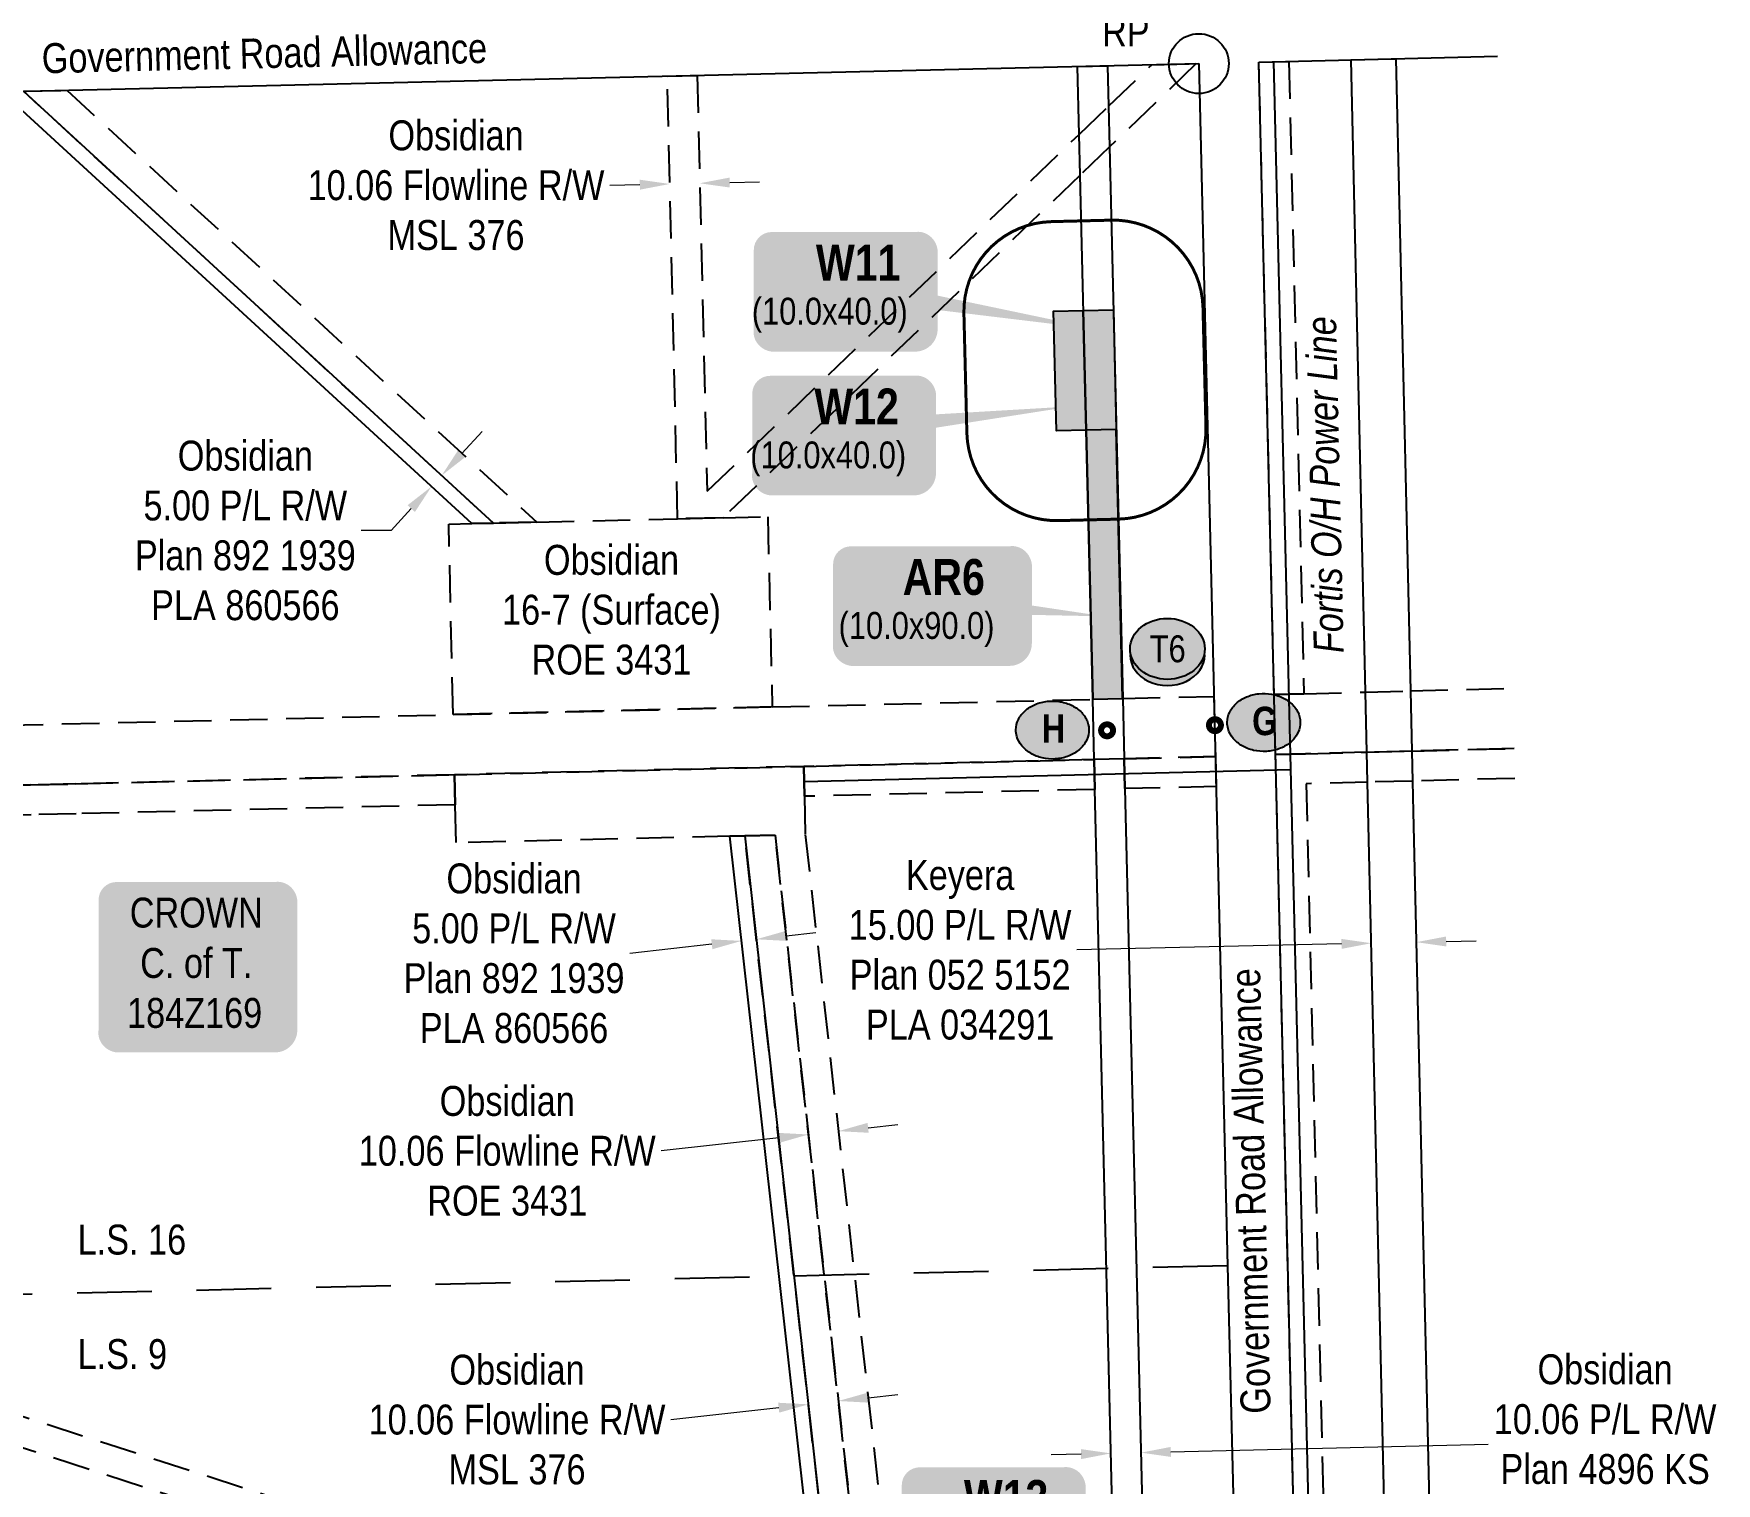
# Model space of a CAD drawing. Extents: x 612833 to 618292, y 5897289 to 5901614.
# Drawn here: x 613523 to 614085, y 5897786 to 5898271 of the extents above; entities that cross this region are included whole.
import ezdxf
from ezdxf.enums import TextEntityAlignment as Align

# ---------------------------------------------------------------- set-up
doc = ezdxf.new("R2010")
doc.units = 0
doc.header["$LTSCALE"] = 5
doc.header["$PDSIZE"] = 0.5
for name, pattern in [('foc-ACCESSROAD', [3.75, 2.5, -1.25]), ('foc-EZE', [3.75, 2.5, -1.25]), ('foc-FLOWLINE', [3.75, 2.5, -1.25]), ('foc-LSD', [8, 5, -3])]:
    doc.linetypes.add(name, pattern=pattern)
doc.layers.get('Defpoints').update_dxf_attribs({"color": 9})
for name, color, linetype in [('35', 37, 'Continuous'), ('AS-OWNER', 7, 'Continuous'), ('AS-POWER', 104, 'foc-POWER'), ('C-AR', 13, 'foc-ACCESSROAD'), ('C-EZE', 13, 'foc-FLOWLINE'), ('C-RW', 13, 'Continuous'), ('C-WS', 13, 'foc-ACCESSROAD'), ('CG-NOTES', 7, 'Continuous'), ('F-EZE', 190, 'foc-FLOWLINE'), ('F-RW', 190, 'Continuous'), ('L-ROAD-T', 7, 'Continuous'), ('L-SEC', 7, 'Continuous'), ('L-SECTION-LSD', 7, 'foc-LSD'), ('P-BUFFER OUTLINE 30m', 40, 'foc-EZE'), ('P-CROSSINGS', 250, 'Continuous'), ('P-TEMP-BLOCKS', 250, 'Continuous'), ('P-TEMP-H', 41, 'Continuous'), ('P-TEMP_WORKSPACE', 46, 'Continuous'), ('P-WORKAREA', 113, 'Continuous'), ('P-WORKAREA-H', 111, 'Continuous')]:
    doc.layers.add(name, color=color, linetype=linetype)
for name, color, linetype, lineweight in [('C-RW-T', 13, 'Continuous', 9), ('C-WS-T', 13, 'Continuous', 9), ('F-RW-T', 190, 'Continuous', 9)]:
    doc.layers.add(name, color=color, linetype=linetype, lineweight=lineweight)
doc.styles.add('100L', font='ARIALN.TTF', dxfattribs={"height": 11})
doc.styles.add('80', font='ARIALN.TTF', dxfattribs={"height": 10})
doc.styles.add('80CG', font='ARIALN.TTF', dxfattribs={"height": 10})
doc.styles.add('80L', font='ARIALN.TTF', dxfattribs={"height": 10})
doc.styles.add('BOLD', font='ARIALNB.TTF')
doc.styles.add('foc-LtypeFont', font='ARIALN.TTF', dxfattribs={"height": 7.35})
doc.linetypes.add('foc-POWER', pattern='A,6,-1,["P",foc-LtypeFont,S=0.2,R=0,X=-0.625,Y=-0.75],-1.24,4', length=12.24)
doc.dimstyles.new('Compass 5 000', dxfattribs={"dimscale": 5, "dimtxt": 9, "dimasz": 2, "dimexe": 0.2, "dimexo": 0.0625, "dimgap": 0.5, "dimtad": 0, "dimtih": 1, "dimtoh": 1, "dimzin": 0, "dimdsep": 46, "dimtxsty": '80CG', "dimcen": 0.1, "dimse1": 1, "dimse2": 1, "dimclrd": 256, "dimclrt": 256, "dimaunit": 1, "dimadec": 4, "dimazin": 0, "dimtfac": 0.06, "dimtofl": 0, "dimtmove": 0, "dimatfit": 1, "dimfxl": 0.2, "dimtolj": 1, "dimtzin": 0, "dimlwd": -1, "dimarcsym": 0})

# ---------------------------------------------------------------- blocks, each defined once
blk = doc.blocks.new('*D433')
at = {"layer": 'Defpoints', "color": 0, "transparency": 16777216}
for p in [(613969.97, 5897966.67), (613971.61, 5897895.44), (613986.65, 5897895.79)]:
    blk.add_point(p, dxfattribs=at)
at = {"layer": 'F-RW-T', "transparency": 16777216}
for p, q in [((613959.97, 5897966.44), (613871.5, 5897964.4)), ((613995, 5897967.24), (614005, 5897967.47))]:
    blk.add_line(p, q, dxfattribs=at)
for points in [[(613959.93, 5897968.1), (613960.01, 5897964.77), (613969.97, 5897966.67)], [(613994.97, 5897968.91), (613995.04, 5897965.58), (613985.01, 5897967.01)]]:
    blk.add_solid(points, dxfattribs=at)
at = {"layer": 'F-RW-T', "transparency": 16777216, "insert": (613832.41, 5897964.4), "char_height": 10, "attachment_point": 5, "style": '80CG'}
blk.add_mtext('\\A1;Keyera\\P15.00 P/L R/W\\PPlan 052 5152\\PPLA 034291', dxfattribs=at)
blk = doc.blocks.new('*D438')
at = {"layer": 'C-RW-T', "transparency": 16777216}
for p, q in [((613665.73, 5898130.41), (613672.5, 5898137.77)), ((613648.82, 5898112), (613642.06, 5898104.63)), ((613642.06, 5898104.63), (613632.06, 5898104.63))]:
    blk.add_line(p, q, dxfattribs=at)
for points in [[(613664.5, 5898131.53), (613666.96, 5898129.28), (613658.97, 5898123.04)], [(613647.59, 5898113.12), (613650.05, 5898110.87), (613655.59, 5898119.36)]]:
    blk.add_solid(points, dxfattribs=at)
at = {"layer": 'Defpoints', "color": 0, "transparency": 16777216}
for p in [(613540.83, 5898231.57), (613537.44, 5898227.88), (613655.59, 5898119.36)]:
    blk.add_point(p, dxfattribs=at)
at = {"layer": 'C-RW-T', "transparency": 16777216, "insert": (613593.31, 5898104.63), "char_height": 10, "attachment_point": 5, "style": '80CG'}
blk.add_mtext('\\A1;Obsidian\\P5.00 P/L R/W\\PPlan 892 1939\\PPLA 860566', dxfattribs=at)
blk = doc.blocks.new('*D449')
at = {"layer": 'C-WS-T', "transparency": 16777216}
for p, q in [((613177.9, 5897929.16), (613182.14, 5897942.28)), ((613182.14, 5897942.28), (613192.14, 5897942.28)), ((613168.65, 5897900.55), (613165.58, 5897891.04))]:
    blk.add_line(p, q, dxfattribs=at)
for points in [[(613176.31, 5897929.67), (613179.48, 5897928.65), (613174.82, 5897919.65)], [(613167.06, 5897901.07), (613170.24, 5897900.04), (613171.73, 5897910.07)]]:
    blk.add_solid(points, dxfattribs=at)
at = {"layer": 'Defpoints', "color": 0, "transparency": 16777216}
for p in [(613174.82, 5897919.65), (613556.34, 5897796.33), (613553.24, 5897786.75)]:
    blk.add_point(p, dxfattribs=at)
at = {"layer": 'C-WS-T', "transparency": 16777216, "insert": (613243.63, 5897942.28), "char_height": 10, "attachment_point": 5, "style": '80CG', "bg_fill": 3, "box_fill_scale": 1.1, "bg_fill_color": 256, "bg_fill_true_color": 13158600, "bg_fill_transparency": 0}
blk.add_mtext('\\A1;Obsidian\\P10.06 Flowline R/W\\PROE 3379', dxfattribs=at)
blk = doc.blocks.new('*D455')
at = {"layer": 'C-WS-T', "transparency": 16777216}
for p, q in [((613801.63, 5897904.93), (613811.57, 5897906.04)), ((613771.75, 5897901.59), (613732.41, 5897897.19))]:
    blk.add_line(p, q, dxfattribs=at)
for points in [[(613771.57, 5897903.25), (613771.94, 5897899.93), (613781.69, 5897902.7)], [(613801.45, 5897906.59), (613801.82, 5897903.28), (613791.69, 5897903.82)]]:
    blk.add_solid(points, dxfattribs=at)
at = {"layer": 'Defpoints', "color": 0, "transparency": 16777216}
for p in [(613781.69, 5897902.7), (613782.28, 5897897.42), (613792.28, 5897898.54)]:
    blk.add_point(p, dxfattribs=at)
at = {"layer": 'C-WS-T', "transparency": 16777216, "insert": (613680.92, 5897897.19), "char_height": 10, "attachment_point": 5, "style": '80CG'}
blk.add_mtext('\\A1;Obsidian\\P10.06 Flowline R/W\\PROE 3431', dxfattribs=at)
blk = doc.blocks.new('*D456')
at = {"layer": 'C-WS-T', "transparency": 16777216}
for p, q in [((613801.6, 5897814.7), (613811.53, 5897815.81)), ((613771.72, 5897811.36), (613735.68, 5897807.32))]:
    blk.add_line(p, q, dxfattribs=at)
for points in [[(613771.53, 5897813.01), (613771.9, 5897809.7), (613781.65, 5897812.47)], [(613801.41, 5897816.35), (613801.78, 5897813.04), (613791.66, 5897813.59)]]:
    blk.add_solid(points, dxfattribs=at)
at = {"layer": 'Defpoints', "color": 0, "transparency": 16777216}
for p in [(613776.16, 5897861.58), (613786.16, 5897862.7), (613781.65, 5897812.47)]:
    blk.add_point(p, dxfattribs=at)
at = {"layer": 'C-WS-T', "transparency": 16777216, "insert": (613684.19, 5897807.32), "char_height": 10, "attachment_point": 5, "style": '80CG'}
blk.add_mtext('\\A1;Obsidian\\P10.06 Flowline R/W\\PMSL 376', dxfattribs=at)
blk = doc.blocks.new('*D460')
at = {"layer": 'C-WS-T', "transparency": 16777216}
for p, q in [((613725.28, 5898220.3), (613715.28, 5898220.06)), ((613755.33, 5898221.01), (613765.33, 5898221.24))]:
    blk.add_line(p, q, dxfattribs=at)
for points in [[(613725.24, 5898221.96), (613725.32, 5898218.63), (613735.27, 5898220.53)], [(613755.29, 5898222.67), (613755.37, 5898219.34), (613745.34, 5898220.77)]]:
    blk.add_solid(points, dxfattribs=at)
at = {"layer": 'Defpoints', "color": 0, "transparency": 16777216}
for p in [(613735.27, 5898220.53), (613736.17, 5898182.68), (613746.23, 5898182.92)]:
    blk.add_point(p, dxfattribs=at)
at = {"layer": 'C-WS-T', "transparency": 16777216, "insert": (613663.78, 5898220.06), "char_height": 10, "attachment_point": 5, "style": '80CG'}
blk.add_mtext('\\A1;Obsidian\\P10.06 Flowline R/W\\PMSL 376', dxfattribs=at)
blk = doc.blocks.new('*D483')
at = {"layer": 'C-RW-T', "transparency": 16777216}
for p, q in [((613872.85, 5897795.84), (613862.85, 5897795.6)), ((613902.9, 5897796.56), (614009.08, 5897799.12))]:
    blk.add_line(p, q, dxfattribs=at)
for points in [[(613872.81, 5897797.5), (613872.89, 5897794.17), (613882.85, 5897796.08)], [(613902.86, 5897798.23), (613902.94, 5897794.89), (613892.9, 5897796.32)]]:
    blk.add_solid(points, dxfattribs=at)
at = {"layer": 'Defpoints', "color": 0, "transparency": 16777216}
for p in [(613874.82, 5898129.08), (613884.87, 5898129.32), (613882.85, 5897796.08)]:
    blk.add_point(p, dxfattribs=at)
at = {"layer": 'C-RW-T', "transparency": 16777216, "insert": (614048.16, 5897799.12), "char_height": 10, "attachment_point": 5, "style": '80CG'}
blk.add_mtext('\\A1;Obsidian\\P10.06 P/L R/W\\PPlan 4896 KS\\PROE 4946', dxfattribs=at)
blk = doc.blocks.new('*U496')
h = blk.add_hatch(color=111)
edge = h.paths.add_edge_path()
edge.add_line((-26.5, -20), (26.5, -20))
edge.add_arc((26.5, -14), 6, 270, 360)
edge.add_line((32.5, -14), (32.5, 12.5))
edge.add_arc((26.5, 12.5), 6, 0, 90)
edge.add_line((26.5, 18.5), (-26.5, 18.5))
edge.add_arc((-26.5, 12.5), 6, 90, 180)
edge.add_line((-32.5, 12.5), (-32.5, -14))
edge.add_arc((-26.5, -14), 6, 180, 270)
at = {"color": 250, "flags": 128}
blk.add_lwpolyline([(-26.5, -20, 3, 3, 0), (26.5, -20, 3, 3, 0.414214), (32.5, -14, 3, 3, 0), (32.5, 12.5, 3, 0, 0.414214), (26.5, 18.5, 0, 0, 0), (-26.5, 18.5, 0, 0, 0.414214), (-32.5, 12.5, 0, 0, 0), (-32.5, -14, 0, 3, 0.414214)], format="xyseb", close=True, dxfattribs=at)
at = {"flags": 128}
blk.add_lwpolyline([(58.32, -4.94, 0, 7.5, 0), (0, 0, 0, 0, 0)], format="xyseb", dxfattribs=at)
at = {"color": 250}
for tag, p, height, style in [('TEMP_AREA_W1_001', (-9.21, 2.24), 12, 'BOLD'), ('ENTER_TEXT_001', (-30.66, -12.47), 9, '80')]:
    blk.add_attdef(tag, p, '', height=height, dxfattribs=dict(at, style=style))
blk = doc.blocks.new('*U499')
h = blk.add_hatch(color=191)
edge = h.paths.add_edge_path()
edge.add_line((-24, -20), (24, -20))
edge.add_arc((24, -14), 6, 270, 360)
edge.add_line((30, -14), (30, 12.5))
edge.add_arc((24, 12.5), 6, 0, 90)
edge.add_line((24, 18.5), (-24, 18.5))
edge.add_arc((-24, 12.5), 6, 90, 180)
edge.add_line((-30, 12.5), (-30, -14))
edge.add_arc((-24, -14), 6, 180, 270)
at = {"color": 250, "flags": 128}
blk.add_lwpolyline([(-24, -20, 3, 3, 0), (24, -20, 3, 3, 0.414214), (30, -14, 3, 3, 0), (30, 12.5, 3, 0, 0.414214), (24, 18.5, 0, 0, 0), (-24, 18.5, 0, 0, 0.414214), (-30, 12.5, 0, 0, 0), (-30, -14, 0, 3, 0.414214)], format="xyseb", close=True, dxfattribs=at)
at = {"flags": 128}
blk.add_lwpolyline([(77.09, 8.29, 0, 7.5, 0), (0, 0, 0, 0, 0)], format="xyseb", dxfattribs=at)
at = {"color": 250}
for tag, p, height, style in [('TEMP_AREA_W1_001', (-9.21, 2.24), 12, 'BOLD'), ('ENTER_TEXT_001', (-30.66, -12.47), 9, '80')]:
    blk.add_attdef(tag, p, '', height=height, dxfattribs=dict(at, style=style))
blk = doc.blocks.new('*U498')
h = blk.add_hatch(color=111)
edge = h.paths.add_edge_path()
edge.add_line((-24, -20), (24, -20))
edge.add_arc((24, -14), 6, 270, 360)
edge.add_line((30, -14), (30, 12.5))
edge.add_arc((24, 12.5), 6, 0, 90)
edge.add_line((24, 18.5), (-24, 18.5))
edge.add_arc((-24, 12.5), 6, 90, 180)
edge.add_line((-30, 12.5), (-30, -14))
edge.add_arc((-24, -14), 6, 180, 270)
at = {"color": 250, "flags": 128}
blk.add_lwpolyline([(-24, -20, 3, 3, 0), (24, -20, 3, 3, 0.414214), (30, -14, 3, 3, 0), (30, 12.5, 3, 0, 0.414214), (24, 18.5, 0, 0, 0), (-24, 18.5, 0, 0, 0.414214), (-30, 12.5, 0, 0, 0), (-30, -14, 0, 3, 0.414214)], format="xyseb", close=True, dxfattribs=at)
at = {"flags": 128}
blk.add_lwpolyline([(85.61, -14.11, 0, 7.5, 0), (0, 0, 0, 0, 0)], format="xyseb", dxfattribs=at)
at = {"color": 250}
for tag, p, height, style in [('TEMP_AREA_W1_001', (-9.21, 2.24), 12, 'BOLD'), ('ENTER_TEXT_001', (-30.66, -12.47), 9, '80')]:
    blk.add_attdef(tag, p, '', height=height, dxfattribs=dict(at, style=style))
blk = doc.blocks.new('*U508')
h = blk.add_hatch(color=111)
edge = h.paths.add_edge_path()
edge.add_line((-24, -20), (24, -20))
edge.add_arc((24, -14), 6, 270, 360)
edge.add_line((30, -14), (30, 12.5))
edge.add_arc((24, 12.5), 6, 0, 90)
edge.add_line((24, 18.5), (-24, 18.5))
edge.add_arc((-24, 12.5), 6, 90, 180)
edge.add_line((-30, 12.5), (-30, -14))
edge.add_arc((-24, -14), 6, 180, 270)
at = {"color": 250, "flags": 128}
blk.add_lwpolyline([(-24, -20, 3, 3, 0), (24, -20, 3, 3, 0.414214), (30, -14, 3, 3, 0), (30, 12.5, 3, 0, 0.414214), (24, 18.5, 0, 0, 0), (-24, 18.5, 0, 0, 0.414214), (-30, 12.5, 0, 0, 0), (-30, -14, 0, 3, 0.414214)], format="xyseb", close=True, dxfattribs=at)
at = {"flags": 128}
blk.add_lwpolyline([(32.46, -76.35, 0, 7.5, 0), (0, 0, 0, 0, 0)], format="xyseb", dxfattribs=at)
at = {"color": 250}
for tag, p, height, style in [('TEMP_AREA_W1_001', (-9.21, 2.24), 12, 'BOLD'), ('ENTER_TEXT_001', (-30.66, -12.47), 9, '80')]:
    blk.add_attdef(tag, p, '', height=height, dxfattribs=dict(at, style=style))
blk = doc.blocks.new('RP')
at = {"layer": '35', "color": 3}
blk.add_circle((0, 0), 10, dxfattribs=at)
at = {"layer": '35', "color": 3, "style": '80'}
blk.add_attdef('RP_001', (-32.36, 5.75), '', height=10, dxfattribs=at)
blk = doc.blocks.new('Well_proximity')
h = blk.add_hatch(color=191)
h.dxf.hatch_style = 1
edge = h.paths.add_edge_path()
edge.add_ellipse((0, 0), major_axis=(-12.5, 0), ratio=0.816297, start_angle=0, end_angle=360)
h = blk.add_hatch(color=250)
h.dxf.hatch_style = 1
edge = h.paths.add_edge_path()
edge.add_ellipse((0, -2.05), major_axis=(-12.5, 0), ratio=0.816297, start_angle=0, end_angle=180)
edge.add_line((12.5, -2.05), (12.5, 0))
edge.add_ellipse((0, 0), major_axis=(-12.5, 0), ratio=0.816297, start_angle=0, end_angle=180, ccw=False)
edge.add_line((-12.5, 0), (-12.5, -2.05))
at = {"color": 250}
blk.add_ellipse((0, 0), major_axis=(-12.5, 0), ratio=0.816297, dxfattribs=at)
blk.add_ellipse((0, -2.05), major_axis=(-12.5, 0), ratio=0.816297, start_param=0, end_param=3.141593, dxfattribs=at)
at = {"color": 250, "style": '80L'}
blk.add_attdef('CROSSING', text='', height=9, dxfattribs=at).set_placement((0.09, 0.02), align=Align.MIDDLE_CENTER)
blk = doc.blocks.new('*U537')
h = blk.add_hatch(color=255)
edge = h.paths.add_edge_path()
edge.add_line((-26.5, -28.5), (26.5, -28.5))
edge.add_arc((26.5, -22.5), 6, 270, 360)
edge.add_line((32.5, -22.5), (32.5, 21))
edge.add_arc((26.5, 21), 6, 0, 90)
edge.add_line((26.5, 27), (-26.5, 27))
edge.add_arc((-26.5, 21), 6, 90, 180)
edge.add_line((-32.5, 21), (-32.5, -22.5))
edge.add_arc((-26.5, -22.5), 6, 180, 270)
at = {"color": 14, "flags": 128}
blk.add_lwpolyline([(-26.5, -28.5, 3, 3, 0), (26.5, -28.5, 3, 3, 0.414214), (32.5, -22.5, 3, 3, 0), (32.5, 21, 3, 0, 0.414214), (26.5, 27, 0, 0, 0), (-26.5, 27, 0, 0, 0.414214), (-32.5, 21, 0, 0, 0), (-32.5, -22.5, 0, 3, 0.414214)], format="xyseb", close=True, dxfattribs=at)
at = {"color": 14, "style": '80'}
blk.add_attdef('ENTER_TEXT_001', (-26.85, -4.92), '', height=10, dxfattribs=at)
blk = doc.blocks.new('*D550')
at = {"layer": 'C-WS-T', "transparency": 16777216}
for p, q in [((613774.2, 5897969.09), (613784.13, 5897970.2)), ((613749.35, 5897966.31), (613721.95, 5897963.25))]:
    blk.add_line(p, q, dxfattribs=at)
for points in [[(613774.01, 5897970.75), (613774.38, 5897967.44), (613764.26, 5897967.98)], [(613749.17, 5897967.97), (613749.54, 5897964.66), (613759.29, 5897967.43)]]:
    blk.add_solid(points, dxfattribs=at)
at = {"layer": 'Defpoints', "color": 0, "transparency": 16777216}
for p in [(613757.69, 5897981.77), (613762.65, 5897982.32), (613759.29, 5897967.43)]:
    blk.add_point(p, dxfattribs=at)
at = {"layer": 'C-WS-T', "transparency": 16777216, "insert": (613683.2, 5897963.25), "char_height": 10, "attachment_point": 5, "style": '80CG'}
blk.add_mtext('\\A1;Obsidian\\P5.00 P/L R/W\\PPlan 892 1939\\PPLA 860566', dxfattribs=at)
blk = doc.blocks.new('AA')
at = {"const_width": 4}
blk.add_lwpolyline([(-1, 0, 1), (1, 0, 1)], format="xyb", close=True, dxfattribs=at)
blk.add_circle((0, 0), 2)
blk = doc.blocks.new('Route_Letters')
h = blk.add_hatch(color=255)
h.dxf.hatch_style = 1
edge = h.paths.add_edge_path()
edge.add_ellipse((-0.12, 0.46), major_axis=(-11.97, 0), ratio=0.789318, start_angle=0, end_angle=360)
at = {"color": 5}
blk.add_open_spline([(-12.34, 0.46), (-12.34, -0.25), (-12.24, -0.97), (-11.72, -2.79), (-11.14, -3.88), (-9.56, -5.81), (-8.54, -6.66), (-6.22, -8.02), (-4.9, -8.54), (-2.12, -9.17), (-0.66, -9.3), (2.22, -9.13), (3.64, -8.84), (6.27, -7.89), (7.48, -7.22), (9.54, -5.6), (10.38, -4.64), (11.6, -2.54), (11.97, -1.4), (12.18, 0.91), (12.02, 2.08), (11.2, 4.3), (10.54, 5.35), (8.8, 7.2), (7.72, 7.99), (5.29, 9.24), (3.93, 9.68), (1.11, 10.18), (-0.35, 10.23), (-3.22, 9.91), (-4.61, 9.55), (-7.16, 8.47), (-8.32, 7.75), (-10.24, 6.02), (-11, 5.02), (-12.05, 2.86), (-12.32, 1.7), (-12.34, 0.52), (-12.34, 0.49), (-12.34, 0.46)], degree=3, knots=[0, 0, 0, 0, 0.219529, 0.219529, 0.575727, 0.575727, 0.931924, 0.931924, 1.288121, 1.288121, 1.644318, 1.644318, 2.000515, 2.000515, 2.356712, 2.356712, 2.712909, 2.712909, 3.069107, 3.069107, 3.425304, 3.425304, 3.781501, 3.781501, 4.137698, 4.137698, 4.493895, 4.493895, 4.850092, 4.850092, 5.20629, 5.20629, 5.562487, 5.562487, 5.918684, 5.918684, 6.274881, 6.274881, 6.283185, 6.283185, 6.283185, 6.283185], dxfattribs=at)
at = {"color": 14, "style": 'BOLD'}
blk.add_attdef('A', text='', height=9.5, dxfattribs=at).set_placement((0.22, 0.98), align=Align.MIDDLE)

msp = doc.modelspace()

# ---------------------------------------------------------------- hatches: boundary and pattern name
at = {"layer": 'P-TEMP-H'}
h = msp.add_hatch(color=256, dxfattribs=at)
h.dxf.hatch_style = 1
h.paths.add_polyline_path([(613873.606, 5898178.194), (613874.595, 5898138.207), (613864.658, 5898137.961), (613863.669, 5898177.949)])
at = {"layer": 'P-WORKAREA-H'}
h = msp.add_hatch(color=256, dxfattribs=at)
h.dxf.hatch_style = 1
h.paths.add_polyline_path([(613883.663, 5898178.443), (613884.652, 5898138.455), (613874.595, 5898138.207), (613873.606, 5898178.194)])
h = msp.add_hatch(color=256, dxfattribs=at)
h.dxf.hatch_style = 1
h.paths.add_polyline_path([(613886.763, 5898048.48), (613884.592, 5898138.448), (613874.595, 5898138.207), (613876.766, 5898048.233)])

# ---------------------------------------------------------------- linework, layer by layer
at = {"layer": 'AS-POWER', "flags": 128}
for points in [[(613959.106, 5897357.795), (613937.355, 5898261.401)], [(613780.196, 5898020.783), (613943.052, 5898024.703)]]:
    msp.add_lwpolyline(points, dxfattribs=at)
at = {"layer": 'C-AR'}
for points in [[(613013.783, 5898027.597), (613113.754, 5898029.988), (613324.413, 5898035.025), (613344.539, 5898035.506), (613662.839, 5898043.11), (613769.547, 5898045.664), (613876.766, 5898048.233), (613886.816, 5898048.473), (613917.33, 5898049.203), (613917.813, 5898029.078), (613887.302, 5898028.348), (613877.251, 5898028.107), (613780.083, 5898025.784), (613663.311, 5898022.992), (613536.469, 5898019.957), (613521.465, 5898019.599), (613345.009, 5898015.38), (613324.884, 5898014.898), (613114.233, 5898009.862), (613014.263, 5898007.472)], [(614017.776, 5898031.793), (613983.52, 5898030.904), (613968.501, 5898030.514), (613947.956, 5898029.981), (613937.914, 5898029.72), (613937.43, 5898049.845), (613947.431, 5898050.105), (613968.037, 5898050.641), (613983.055, 5898051.032), (614017.293, 5898051.924)], [(613015.109, 5897971.995), (613020.1, 5897969.677), (613115.93, 5897938.698), (613328.274, 5897870.048), (613348.564, 5897863.488), (613772.748, 5897726.382), (613772.988, 5897715.727), (613348.814, 5897852.829), (613328.523, 5897859.389), (613116.184, 5897928.04), (613016.419, 5897960.289), (613015.376, 5897960.773)]]:
    msp.add_lwpolyline(points, dxfattribs=at)
at = {"layer": 'C-EZE'}
msp.add_lwpolyline([(613744.482, 5898256.836), (613747.775, 5898117.766), (613872.209, 5898237.105), (613882.039, 5898246.533), (613896.513, 5898260.416), (613911.421, 5898260.767), (613882.368, 5898232.901), (613872.538, 5898223.474), (613753.102, 5898108.928), (613737.924, 5898108.573), (613734.419, 5898256.6), (613744.482, 5898256.836)], close=True, dxfattribs=at)
at = {"layer": 'C-RW'}
msp.add_lwpolyline([(613884.052, 5897746.187), (613877.492, 5898018.105), (613877.251, 5898028.107), (613876.766, 5898048.233), (613872.538, 5898223.474), (613872.209, 5898237.105), (613871.661, 5898259.83), (613881.712, 5898260.067), (613882.039, 5898246.533), (613882.368, 5898232.901), (613886.816, 5898048.473), (613887.302, 5898028.348), (613887.543, 5898018.346), (613894.103, 5897746.434)], dxfattribs=at)
for points in [[(613519.078, 5898251.538), (613676.275, 5898107.141), (613669.086, 5898106.957), (613511.877, 5898251.369), (613519.078, 5898251.538)], [(613789.329, 5897743.864), (613784.313, 5897743.739), (613755.377, 5898002.439), (613760.391, 5898002.561), (613789.329, 5897743.864)]]:
    msp.add_lwpolyline(points, close=True, dxfattribs=at)
at = {"layer": 'C-WS'}
for points in [[(613533.586, 5898251.879), (613690.785, 5898107.478), (613676.275, 5898107.141), (613519.078, 5898251.538), (613533.586, 5898251.879)], [(613690.785, 5898107.478), (613737.924, 5898108.573), (613753.102, 5898108.928), (613768.055, 5898109.279), (613769.547, 5898045.664), (613662.839, 5898043.11), (613661.345, 5898106.775), (613669.086, 5898106.957), (613676.275, 5898107.141), (613690.785, 5898107.478)], [(613780.309, 5898015.782), (613780.597, 5898003.021), (613809.53, 5897744.36), (613799.429, 5897744.112), (613770.494, 5898002.794), (613760.391, 5898002.561), (613755.377, 5898002.439), (613663.844, 5898000.292), (613663.546, 5898012.989), (613663.311, 5898022.992), (613780.083, 5898025.784), (613780.309, 5898015.782)], [(613770.494, 5898002.794), (613799.429, 5897744.112), (613789.329, 5897743.864), (613760.391, 5898002.561), (613770.494, 5898002.794)]]:
    msp.add_lwpolyline(points, close=True, dxfattribs=at)
at = {"layer": 'F-EZE'}
for points in [[(613947.431, 5898050.105), (613937.43, 5898049.845), (613932.353, 5898261.279), (613942.356, 5898261.524), (613947.431, 5898050.105)], [(613877.492, 5898018.105), (613780.31, 5898015.782), (613780.083, 5898025.784), (613877.251, 5898028.107), (613877.492, 5898018.105)], [(613918.053, 5898019.075), (613887.544, 5898018.346), (613887.302, 5898028.348), (613917.813, 5898029.078), (613918.053, 5898019.075)], [(613521.704, 5898009.598), (613345.246, 5898005.378), (613345.009, 5898015.381), (613521.465, 5898019.599), (613536.469, 5898019.958), (613663.311, 5898022.992), (613663.546, 5898012.989), (613536.708, 5898009.957), (613521.704, 5898009.598)]]:
    msp.add_lwpolyline(points, close=True, dxfattribs=at)
msp.add_lwpolyline([(614018.017, 5898021.789), (613983.751, 5898020.9), (613968.731, 5898020.51), (613948.195, 5898019.979), (613955.49, 5897714.531), (613945.633, 5897708.236), (613937.913, 5898029.72), (613947.956, 5898029.981), (613968.501, 5898030.514), (613983.52, 5898030.903), (614017.776, 5898031.792)], dxfattribs=at)
at = {"layer": 'F-RW'}
msp.add_lwpolyline([(613975.48, 5897727.292), (613968.731, 5898020.511), (613968.501, 5898030.514), (613968.037, 5898050.641), (613963.171, 5898262.032), (613976.547, 5898262.358), (613978.176, 5898262.399), (613983.055, 5898051.032), (613983.52, 5898030.904), (613983.751, 5898020.9), (613983.988, 5898010.627), (613990.331, 5897736.775)], dxfattribs=at)
at = {"layer": 'L-SEC'}
for p, q in [((613932.353, 5898261.279), (614012.219, 5898263.236)), ((613510.475, 5898251.353), (613912.25, 5898260.787)), ((613912.25, 5898260.787), (613921.903, 5897858.815)), ((613942.005, 5897859.308), (613932.353, 5898261.279)), ((613921.903, 5897858.815), (613931.553, 5897456.844)), ((613951.656, 5897457.338), (613942.005, 5897859.308))]:
    msp.add_line(p, q, dxfattribs=at)
at = {"layer": 'L-SECTION-LSD', "flags": 128}
msp.add_lwpolyline([(613921.903, 5897858.815), (613118.291, 5897839.657)], dxfattribs=at)
at = {"layer": 'P-BUFFER OUTLINE 30m', "const_width": 1}
msp.add_lwpolyline([(613862.928, 5898207.94), (613882.921, 5898208.434, -0.4142136), (613913.654, 5898179.185), (613914.643, 5898139.197, -0.4142136), (613885.394, 5898108.465), (613865.4, 5898107.97, -0.4142136), (613834.667, 5898137.219), (613833.678, 5898177.207, -0.4142136)], format="xyb", close=True, dxfattribs=at)
at = {"layer": 'P-TEMP-H', "flags": 128}
for points in [[(613876.766, 5898048.233), (613874.595, 5898138.207)], [(613886.763, 5898048.474), (613884.592, 5898138.448)]]:
    msp.add_lwpolyline(points, dxfattribs=at)
at = {"layer": 'P-TEMP_WORKSPACE'}
msp.add_lwpolyline([(613873.606, 5898178.194), (613874.595, 5898138.207), (613864.658, 5898137.961), (613863.669, 5898177.949)], close=True, dxfattribs=at)
at = {"layer": 'P-WORKAREA'}
for points in [[(613883.663, 5898178.443), (613884.652, 5898138.455), (613874.595, 5898138.207), (613873.606, 5898178.194)], [(613886.763, 5898048.48), (613884.592, 5898138.448), (613874.595, 5898138.207), (613876.766, 5898048.233)]]:
    msp.add_lwpolyline(points, close=True, dxfattribs=at)

# ---------------------------------------------------------------- block references
at = {"layer": '35', "color": 6}
msp.add_blockref('RP', (613912.25, 5898260.787), dxfattribs=at).add_auto_attribs({'RP_001': 'RP'})
at = {"layer": 'CG-NOTES', "color": 2}
for p, values in [((613934.102, 5898040.009), {'A': 'G'}), ((613863.409, 5898037.495), {'A': 'H'})]:
    msp.add_blockref('Route_Letters', p, dxfattribs=at).add_auto_attribs(values)
for p in [(613881.569, 5898037.842), (613917.643, 5898039.576)]:
    msp.add_blockref('AA', p, dxfattribs=at)
at = {"layer": 'P-CROSSINGS', "color": 6, "xscale": 0.999634, "yscale": 0.999634, "zscale": 0.999634}
msp.add_blockref('Well_proximity', (613901.759, 5898065.087), dxfattribs=at).add_auto_attribs({'CROSSING': 'T6'})
at = {"layer": 'P-TEMP-BLOCKS', "xscale": 0.999634, "yscale": 0.999634, "zscale": 0.999634}
for name, p, values in [('*U498', (613793.386, 5898185.971), {'TEMP_AREA_W1_001': 'W11', 'ENTER_TEXT_001': '(10.0x40.0)'}), ('*U499', (613792.864, 5898137.894), {'TEMP_AREA_W1_001': 'W12', 'ENTER_TEXT_001': '(10.0x40.0)'}), ('*U496', (613822.412, 5898080.889), {'TEMP_AREA_W1_001': 'AR6', 'ENTER_TEXT_001': '(10.0x90.0)'}), ('*U508', (613842.887, 5897772.927), {'TEMP_AREA_W1_001': 'W13', 'ENTER_TEXT_001': '(20.0x40.0)'})]:
    msp.add_blockref(name, p, dxfattribs=at).add_auto_attribs(values)

# ---------------------------------------------------------------- texts
at = {"layer": 'AS-POWER', "insert": (613954.492, 5898119.952), "char_height": 10, "attachment_point": 5, "rotation": 91.31864, "style": '80CG'}
msp.add_mtext('\\A1;{\\fArial Narrow|b0|i1|c0|p34;Fortis O/H Power Line}', dxfattribs=at)
at = {"layer": 'C-RW-T', "insert": (613715.788, 5898078.106), "char_height": 10, "width": 72.62387, "attachment_point": 5, "style": '80CG'}
msp.add_mtext('\\A1;Obsidian\\P16-7 (Surface)\\PROE 3431', dxfattribs=at)
at = {"layer": 'L-ROAD-T', "style": '80L'}
for rotation, p in [(1.34515, (613599.676, 5898264.267)), (91.3757, (613929.508, 5897883.801))]:
    msp.add_text('Government Road Allowance', height=10, rotation=rotation, dxfattribs=at).set_placement(p, align=Align.MIDDLE_CENTER)

# ---------------------------------------------------------------- dimensions: what is measured, and where the dimension line sits
at = {"layer": 'C-RW-T'}
for base, p1, p2, angle, text, picture, middle in [((613655.585, 5898119.36), (613540.826, 5898231.566), (613537.444, 5898227.884), 227.42935, 'Obsidian\\P5.00 P/L R/W\\PPlan 892 1939\\PPLA 860566', '*D438', (613593.307, 5898104.631)), ((613882.849, 5897796.077), (613884.866, 5898129.325), (613874.815, 5898129.082), 181.38201, 'Obsidian\\P10.06 P/L R/W\\PPlan 4896 KS\\PROE 4946', '*D483', (614048.163, 5897799.123))]:
    dim = msp.add_linear_dim(base=base, p1=p1, p2=p2, angle=angle, text=text, dimstyle='Compass 5 000', dxfattribs=at)
    dim.commit()
    dim.dimension.update_dxf_attribs({"geometry": picture, "text_midpoint": middle, "dimtype": 161})
at = {"layer": 'C-WS-T'}
for base, p1, p2, angle, text, picture, middle in [((613735.273, 5898220.533), (613746.232, 5898182.923), (613736.169, 5898182.685), 181.35662, 'Obsidian\\P10.06 Flowline R/W\\PMSL 376', '*D460', (613663.785, 5898220.059)), ((613759.293, 5897967.426), (613762.655, 5897982.324), (613757.689, 5897981.768), 186.3822, 'Obsidian\\P5.00 P/L R/W\\PPlan 892 1939\\PPLA 860566', '*D550', (613683.201, 5897963.249)), ((613781.69, 5897902.701), (613792.284, 5897898.54), (613782.28, 5897897.421), 186.38236, 'Obsidian\\P10.06 Flowline R/W\\PROE 3431', '*D455', (613680.918, 5897897.189)), ((613781.655, 5897812.467), (613786.164, 5897862.699), (613776.161, 5897861.58), 186.38227, 'Obsidian\\P10.06 Flowline R/W\\PMSL 376', '*D456', (613684.187, 5897807.325))]:
    dim = msp.add_linear_dim(base=base, p1=p1, p2=p2, angle=angle, text=text, dimstyle='Compass 5 000', dxfattribs=at)
    dim.commit()
    dim.dimension.update_dxf_attribs({"geometry": picture, "text_midpoint": middle, "dimtype": 161})
at = {"layer": 'F-RW-T'}
dim = msp.add_linear_dim(base=(613969.97, 5897966.666), p1=(613986.647, 5897895.789), p2=(613971.609, 5897895.443), angle=181.31854, text='Keyera\\P15.00 P/L R/W\\PPlan 052 5152\\PPLA 034291', dimstyle='Compass 5 000', dxfattribs=at)
dim.commit()
dim.dimension.update_dxf_attribs({"geometry": '*D433', "text_midpoint": (613832.41, 5897964.399), "dimtype": 161})

# ---------------------------------------------------------------- next in the draw order: texts
at = {"layer": 'L-SECTION-LSD', "char_height": 10, "attachment_point": 1, "style": '100L', "bg_fill": 3, "box_fill_scale": 1.5, "bg_fill_color": 256, "bg_fill_transparency": 0}
for s, width, insert in [('L.S. 16', 36.94144, (613537.213, 5897872.565)), ('L.S. 9', 30.52728, (613537.213, 5897834.28))]:
    msp.add_mtext_dynamic_manual_height_columns(s, width=width, gutter_width=55, heights=[0], dxfattribs=dict(at, insert=insert))

# ---------------------------------------------------------------- next in the draw order: dimensions: what is measured, and where the dimension line sits
at = {"layer": 'C-WS-T'}
dim = msp.add_linear_dim(base=(613174.822, 5897919.646), p1=(613553.245, 5897786.752), p2=(613556.341, 5897796.33), angle=72.08788, text='Obsidian\\P10.06 Flowline R/W\\PROE 3379', dimstyle='Compass 5 000', override={"dimtfill": 1}, dxfattribs=at)
dim.commit()
dim.dimension.update_dxf_attribs({"geometry": '*D449', "text_midpoint": (613243.633, 5897942.284), "dimtype": 161})

# ---------------------------------------------------------------- next in the draw order: block references
at = {"layer": 'AS-OWNER', "color": 2}
ref = msp.add_blockref('*U537', (613576.708, 5897960.134), dxfattribs=dict(at, xscale=0.999634, yscale=0.999634, zscale=0.999634))
ref.add_attrib('ENTER_TEXT_001', 'CROWN', (613554.656, 5897971.902), dxfattribs={"layer": '0', "color": 14, "height": 9.9963, "style": '80'})
ref.add_attrib('ENTER_TEXT_002', 'C. of T.', (613558.15, 5897955.064), dxfattribs={"layer": '0', "color": 14, "height": 9.9963, "style": '80'})
ref.add_attrib('ENTER_TEXT_003', '184Z169', (613553.749, 5897938.363), dxfattribs={"layer": '0', "color": 14, "height": 9.9963, "style": '80'})

doc.saveas('drawing.dxf')
